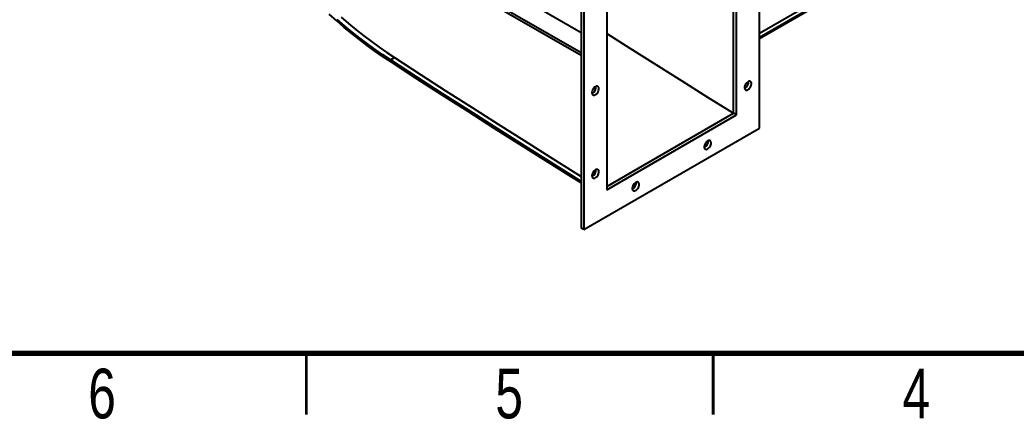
# Model space of a CAD drawing. Header units: millimetres. Extents: x 2 to 418, y 2 to 295.
# Drawn here: x 124.8 to 247.2, y 1.9 to 50.9 of the extents above; entities that cross this region are included whole.
import ezdxf

# ---------------------------------------------------------------- set-up
doc = ezdxf.new("R2010")
doc.units = ezdxf.units.MM
doc.styles.add('SLDTEXTSTYLE0', font='TXT', dxfattribs={"width": 0.75})

msp = doc.modelspace()

# ---------------------------------------------------------------- linework, layer by layer
at = {"color": 7, "linetype": 'Continuous', "lineweight": 25}
for p, q in [((193.765, 49.378), (148.935, 75.258)), ((146.814, 74.033), (193.765, 46.929)), ((146.814, 73.707), (193.765, 46.602)), ((215.686, 37.641), (215.686, 70.14)), ((212.504, 39.479), (212.504, 65.037)), ((212.857, 39.275), (212.857, 65.241)), ((215.686, 48.663), (236.404, 60.623)), ((193.765, 57.894), (193.765, 25.395)), ((194.119, 57.689), (194.119, 25.191)), ((196.947, 56.056), (196.947, 30.09)), ((170.36, 46.028), (170.349, 45.83)), ((196.947, 30.498), (212.504, 39.479)), ((196.947, 30.09), (212.857, 39.275)), ((212.857, 39.275), (212.504, 39.479)), ((194.119, 25.191), (215.686, 37.641)), ((194.119, 25.191), (193.765, 25.395))]:
    msp.add_line(p, q, dxfattribs=at)
at = {"color": 8, "linetype": 'Continuous', "lineweight": 25}
for p, q in [((215.686, 49.316), (236.192, 61.154)), ((215.686, 48.826), (236.404, 60.786)), ((170.36, 46.028), (170.855, 46.314))]:
    msp.add_line(p, q, dxfattribs=at)
at = {"color": 7, "linetype": 'Continuous', "lineweight": 70}
msp.add_line((410, 10), (10, 10), dxfattribs=at)
at = {"color": 7, "linetype": 'Continuous', "lineweight": 35}
for p, q in [((160, 10), (160, 2.5)), ((210, 2.5), (210, 10)), ((210, 10), (210, 2.5))]:
    msp.add_line(p, q, dxfattribs=at)
at = {"color": 7, "linetype": 'Continuous', "lineweight": 25, "flags": 128}
for points in [[(170.349, 45.83), (169.398, 46.462), (168.448, 47.122), (167.502, 47.809), (166.559, 48.524), (165.62, 49.265), (164.686, 50.032), (163.758, 50.825), (162.837, 51.642)], [(170.36, 46.028), (169.413, 46.656), (168.468, 47.313), (167.527, 47.997), (166.588, 48.708), (165.654, 49.445), (164.725, 50.209), (163.802, 50.997)], [(164.296, 51.284), (165.22, 50.495), (166.149, 49.732), (167.083, 48.994), (168.021, 48.283), (168.963, 47.599), (169.908, 46.942), (170.855, 46.314)], [(196.947, 49.292), (199.772, 47.493), (202.955, 45.475), (206.137, 43.466), (209.32, 41.468), (212.504, 39.479)], [(193.765, 30.921), (192.625, 31.634), (189.442, 33.633), (186.258, 35.642), (183.076, 37.66), (179.893, 39.688), (176.712, 41.726), (173.53, 43.773), (170.349, 45.83)], [(193.765, 31.125), (192.633, 31.834), (189.45, 33.833), (186.267, 35.841), (183.085, 37.859), (179.903, 39.887), (176.721, 41.924), (173.541, 43.971), (170.36, 46.028)], [(170.855, 46.314), (174.036, 44.257), (177.216, 42.21), (180.398, 40.172), (183.58, 38.145), (186.762, 36.127), (189.945, 34.118), (193.128, 32.12), (193.765, 31.721)], [(214.272, 42.377), (214.377, 42.454), (214.476, 42.556), (214.562, 42.678), (214.63, 42.812), (214.675, 42.949), (214.695, 43.081), (214.688, 43.2), (214.655, 43.298), (214.598, 43.368), (214.521, 43.408), (214.428, 43.413), (214.325, 43.384), (214.218, 43.323), (214.115, 43.233), (214.022, 43.12), (213.945, 42.991), (213.888, 42.854), (213.855, 42.719), (213.848, 42.592), (213.868, 42.483), (213.913, 42.398), (213.981, 42.343), (214.067, 42.32), (214.166, 42.332), (214.272, 42.377)], [(195.533, 42.747), (195.428, 42.67), (195.329, 42.568), (195.243, 42.446), (195.175, 42.312), (195.13, 42.175), (195.11, 42.043), (195.116, 41.924), (195.149, 41.827), (195.206, 41.756), (195.284, 41.716), (195.377, 41.711), (195.48, 41.74), (195.586, 41.801), (195.689, 41.891), (195.783, 42.004), (195.86, 42.133), (195.917, 42.27), (195.95, 42.406), (195.957, 42.532), (195.937, 42.641), (195.891, 42.726), (195.824, 42.782), (195.738, 42.804), (195.639, 42.792), (195.533, 42.747)], [(209.322, 36.091), (209.216, 36.014), (209.117, 35.912), (209.031, 35.79), (208.964, 35.656), (208.918, 35.519), (208.898, 35.387), (208.905, 35.268), (208.938, 35.17), (208.995, 35.1), (209.072, 35.06), (209.166, 35.055), (209.269, 35.084), (209.375, 35.145), (209.478, 35.235), (209.571, 35.348), (209.649, 35.477), (209.706, 35.614), (209.739, 35.749), (209.745, 35.876), (209.725, 35.985), (209.68, 36.07), (209.612, 36.125), (209.526, 36.148), (209.427, 36.136), (209.322, 36.091)], [(195.533, 32.54), (195.428, 32.464), (195.329, 32.361), (195.243, 32.239), (195.175, 32.106), (195.13, 31.968), (195.11, 31.836), (195.116, 31.718), (195.149, 31.62), (195.206, 31.549), (195.284, 31.51), (195.377, 31.504), (195.48, 31.533), (195.586, 31.595), (195.689, 31.685), (195.783, 31.798), (195.86, 31.926), (195.917, 32.063), (195.95, 32.199), (195.957, 32.325), (195.937, 32.434), (195.891, 32.519), (195.824, 32.575), (195.738, 32.597), (195.639, 32.585), (195.533, 32.54)], [(200.483, 30.988), (200.377, 30.912), (200.279, 30.809), (200.192, 30.688), (200.125, 30.554), (200.079, 30.417), (200.059, 30.284), (200.066, 30.166), (200.099, 30.068), (200.156, 29.997), (200.234, 29.958), (200.327, 29.952), (200.43, 29.981), (200.536, 30.043), (200.639, 30.133), (200.732, 30.246), (200.81, 30.375), (200.867, 30.511), (200.9, 30.647), (200.906, 30.773), (200.886, 30.882), (200.841, 30.967), (200.773, 31.023), (200.687, 31.045), (200.588, 31.034), (200.483, 30.988)]]:
    msp.add_lwpolyline(points, dxfattribs=at)
at = {"color": 7, "linetype": 'Continuous', "lineweight": 25}
for centre, radius, start, end in [((213.466, 43.332), 0.873, 296.26424, 3.74123), ((194.742, 42.714), 0.86, 295.67236, 4.33298), ((208.53, 36.058), 0.86, 295.67263, 4.33284), ((194.742, 32.507), 0.86, 295.67256, 4.33285), ((199.691, 30.955), 0.86, 295.67261, 4.3328)]:
    msp.add_arc(centre, radius, start, end, dxfattribs=at)

# ---------------------------------------------------------------- texts
at = {"color": 7, "linetype": 'Continuous', "lineweight": 0, "char_height": 6.096, "attachment_point": 2, "style": 'SLDTEXTSTYLE0'}
for s, insert in [('6', (134.939, 8.114)), ('5', (184.939, 8.114)), ('4', (234.939, 8.114))]:
    msp.add_mtext(s, dxfattribs=dict(at, insert=insert))

doc.saveas('drawing.dxf')
